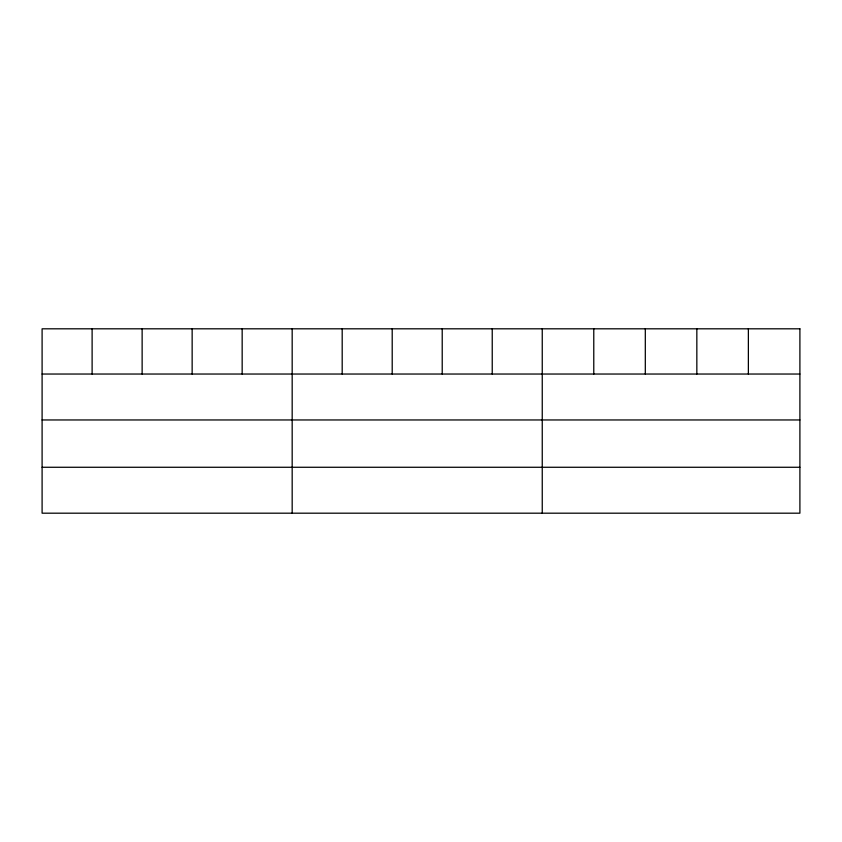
<?xml version="1.0" encoding="UTF-8"?>
<svg xmlns="http://www.w3.org/2000/svg" width="842" height="842" viewBox="0 0 842 842"><rect width="100%" height="100%" fill="white"/><g stroke="black" fill="none" stroke-linecap="round" stroke-linejoin="round"><path stroke-width="1.26" d="M42.1 374.037L799.9 374.037M42.1 419.958L799.9 419.958M42.1 467.268L799.9 467.268M748.37 328.812L748.37 374.037M696.839 328.812L696.839 374.037M645.309 328.812L645.309 374.037M593.778 328.812L593.778 374.037M542.248 328.812L542.248 513.188M492.233 328.812L492.233 374.037M442.218 328.812L442.218 374.037M392.204 328.812L392.204 374.037M342.189 328.812L342.189 374.037M292.174 328.812L292.174 513.188M242.159 328.812L242.159 374.037M192.144 328.812L192.144 374.037M142.13 328.812L142.13 374.037M92.115 328.812L92.115 374.037M799.9 328.812L42.1 328.812L42.1 513.188L799.9 513.188L799.9 328.812"/></g></svg>
